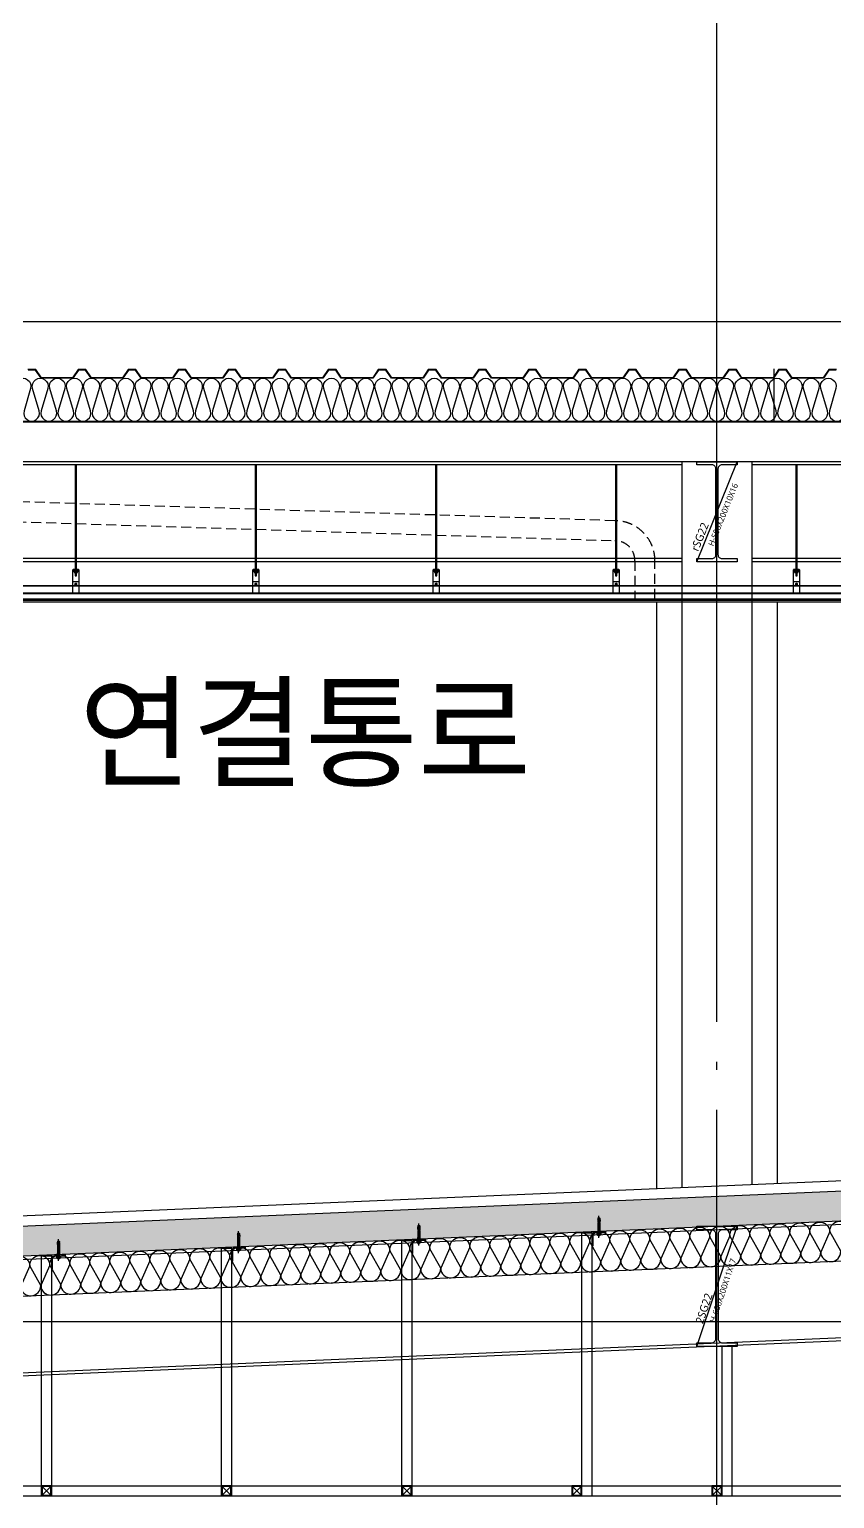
# Model space of a CAD drawing. Header units: millimetres. Extents: x 0 to 672800, y 0 to 118800.
# Drawn here: x 265165 to 269187, y 76611 to 83956 of the extents above; entities that cross this region are included whole.
import ezdxf
from ezdxf.enums import TextEntityAlignment as Align
from ezdxf.xclip import XClip

# ---------------------------------------------------------------- set-up
doc = ezdxf.new("R2010")
doc.units = ezdxf.units.MM
doc.header["$LTSCALE"] = 200
doc.header["$XCLIPFRAME"] = 0
doc.linetypes.add('CEN-GAUN', pattern=[32.2, 30, -1, 0.2, -1])
doc.linetypes.add('HIDDEN', pattern=[0.375, 0.25, -0.125])
doc.layers.get('DEFPOINTS').update_dxf_attribs({"color": 137})
for name, color, linetype in [('0-S-col', 4, 'Continuous'), ('09GIRDER', 2, 'Continuous'), ('A-8', 8, 'Continuous'), ('A-CON', 2, 'Continuous'), ('A-FLOR-STUD', 9, 'Continuous'), ('A-KERAION', 8, 'Continuous'), ('A_FIN_EXT', 6, 'Continuous'), ('A_ME_B&N', 6, 'Continuous'), ('A_ME_PI', 1, 'Continuous'), ('AS-STEL-MAJR', 8, 'Continuous'), ('CEN', 1, 'CEN-GAUN'), ('ELE-8', 8, 'Continuous'), ('HAT', 8, 'Continuous'), ('HAT-254', 254, 'Continuous'), ('HAT-INS', 252, 'Continuous'), ('Insul', 252, 'Continuous'), ('S-253', 252, 'Continuous'), ('SEC-PANEL', 6, 'Continuous'), ('xr-sec$0$ELE-6', 6, 'Continuous')]:
    doc.layers.add(name, color=color, linetype=linetype)
doc.layers.add('A-STL3', color=4, linetype='Continuous', lineweight=0)
doc.layers.add('TXT-1', color=137, linetype='Continuous', plot=False)
doc.styles.add('스타일1', font='malgun.ttf')

# ---------------------------------------------------------------- blocks, each defined once
blk = doc.blocks.new('*U327')
at = {"layer": 'HAT-INS'}
for points in [[(61, 0, 0.414214), (61.25, 0.25), (61, 0.75, -1), (61.5, 0.75), (61.25, 0.25, 0.414214), (61.5, 0)], [(61.5, 0, 0.414214), (61.75, 0.25), (61.5, 0.75, -1), (62, 0.75), (61.75, 0.25, 0.414214), (62, 0)], [(62, 0, 0.414214), (62.25, 0.25), (62, 0.75, -1), (62.5, 0.75), (62.25, 0.25, 0.414214), (62.5, 0)], [(62.5, 0, 0.414214), (62.75, 0.25), (62.5, 0.75, -1), (63, 0.75), (62.75, 0.25, 0.414214), (63, 0)], [(63, 0, 0.414214), (63.25, 0.25), (63, 0.75, -1), (63.5, 0.75), (63.25, 0.25, 0.414214), (63.5, 0)], [(63.5, 0, 0.414214), (63.75, 0.25), (63.5, 0.75, -1), (64, 0.75), (63.75, 0.25, 0.414214), (64, 0)], [(64, 0, 0.414214), (64.25, 0.25), (64, 0.75, -1), (64.5, 0.75), (64.25, 0.25, 0.414214), (64.5, 0)], [(64.5, 0, 0.414214), (64.75, 0.25), (64.5, 0.75, -1), (65, 0.75), (64.75, 0.25, 0.414214), (65, 0)], [(65, 0, 0.414214), (65.25, 0.25), (65, 0.75, -1), (65.5, 0.75), (65.25, 0.25, 0.414214), (65.5, 0)], [(65.5, 0, 0.414214), (65.75, 0.25), (65.5, 0.75, -1), (66, 0.75), (65.75, 0.25, 0.414214), (66, 0)], [(66, 0, 0.414214), (66.25, 0.25), (66, 0.75, -1), (66.5, 0.75), (66.25, 0.25, 0.414214), (66.5, 0)], [(66.5, 0, 0.414214), (66.75, 0.25), (66.5, 0.75, -1), (67, 0.75), (66.75, 0.25, 0.414214), (67, 0)], [(67, 0, 0.414214), (67.25, 0.25), (67, 0.75, -1), (67.5, 0.75), (67.25, 0.25, 0.414214), (67.5, 0)], [(67.5, 0, 0.414214), (67.75, 0.25), (67.5, 0.75, -1), (68, 0.75), (67.75, 0.25, 0.414214), (68, 0)], [(68, 0, 0.414214), (68.25, 0.25), (68, 0.75, -1), (68.5, 0.75), (68.25, 0.25, 0.414214), (68.5, 0)], [(68.5, 0, 0.414214), (68.75, 0.25), (68.5, 0.75, -1), (69, 0.75), (68.75, 0.25, 0.414214), (69, 0)], [(69, 0, 0.414214), (69.25, 0.25), (69, 0.75, -1), (69.5, 0.75), (69.25, 0.25, 0.414214), (69.5, 0)], [(69.5, 0, 0.414214), (69.75, 0.25), (69.5, 0.75, -1), (70, 0.75), (69.75, 0.25, 0.414214), (70, 0)], [(70, 0, 0.414214), (70.25, 0.25), (70, 0.75, -1), (70.5, 0.75), (70.25, 0.25, 0.414214), (70.5, 0)], [(70.5, 0, 0.414214), (70.75, 0.25), (70.5, 0.75, -1), (71, 0.75), (70.75, 0.25, 0.414214), (71, 0)], [(71, 0, 0.414214), (71.25, 0.25), (71, 0.75, -1), (71.5, 0.75), (71.25, 0.25, 0.414214), (71.5, 0)], [(71.5, 0, 0.414214), (71.75, 0.25), (71.5, 0.75, -1), (72, 0.75), (71.75, 0.25, 0.414214), (72, 0)], [(72, 0, 0.414214), (72.25, 0.25), (72, 0.75, -1), (72.5, 0.75), (72.25, 0.25, 0.414214), (72.5, 0)], [(72.5, 0, 0.414214), (72.75, 0.25), (72.5, 0.75, -1), (73, 0.75), (72.75, 0.25, 0.414214), (73, 0)], [(73, 0, 0.414214), (73.25, 0.25), (73, 0.75, -1), (73.5, 0.75), (73.25, 0.25, 0.414214), (73.5, 0)], [(73.5, 0, 0.414214), (73.75, 0.25), (73.5, 0.75, -1), (74, 0.75), (73.75, 0.25, 0.414214), (74, 0)], [(74, 0, 0.414214), (74.25, 0.25), (74, 0.75, -1), (74.5, 0.75), (74.25, 0.25, 0.414214), (74.5, 0)], [(74.5, 0, 0.414214), (74.75, 0.25), (74.5, 0.75, -1), (75, 0.75), (74.75, 0.25, 0.414214), (75, 0)], [(75, 0, 0.414214), (75.25, 0.25), (75, 0.75, -1), (75.5, 0.75), (75.25, 0.25, 0.414214), (75.5, 0)], [(75.5, 0, 0.414214), (75.75, 0.25), (75.5, 0.75, -1), (76, 0.75), (75.75, 0.25, 0.414214), (76, 0)], [(76, 0, 0.414214), (76.25, 0.25), (76, 0.75, -1), (76.5, 0.75), (76.25, 0.25, 0.414214), (76.5, 0)], [(76.5, 0, 0.414214), (76.75, 0.25), (76.5, 0.75, -1), (77, 0.75), (76.75, 0.25, 0.414214), (77, 0)], [(77, 0, 0.414214), (77.25, 0.25), (77, 0.75, -1), (77.5, 0.75), (77.25, 0.25, 0.414214), (77.5, 0)], [(77.5, 0, 0.414214), (77.75, 0.25), (77.5, 0.75, -1), (78, 0.75), (77.75, 0.25, 0.414214), (78, 0)], [(78, 0, 0.414214), (78.25, 0.25), (78, 0.75, -1), (78.5, 0.75), (78.25, 0.25, 0.414214), (78.5, 0)], [(78.5, 0, 0.414214), (78.75, 0.25), (78.5, 0.75, -1), (79, 0.75), (78.75, 0.25, 0.414214), (79, 0)], [(79, 0, 0.414214), (79.25, 0.25), (79, 0.75, -1), (79.5, 0.75), (79.25, 0.25, 0.414214), (79.5, 0)], [(79.5, 0, 0.414214), (79.75, 0.25), (79.5, 0.75, -1), (80, 0.75), (79.75, 0.25, 0.414214), (80, 0)], [(80, 0, 0.414214), (80.25, 0.25), (80, 0.75, -1), (80.5, 0.75), (80.25, 0.25, 0.414214), (80.5, 0)], [(80.5, 0, 0.414214), (80.75, 0.25), (80.5, 0.75, -1), (81, 0.75), (80.75, 0.25, 0.414214), (81, 0)], [(81, 0, 0.414214), (81.25, 0.25), (81, 0.75, -1), (81.5, 0.75), (81.25, 0.25, 0.414214), (81.5, 0)], [(81.5, 0, 0.414214), (81.75, 0.25), (81.5, 0.75, -1), (82, 0.75), (81.75, 0.25, 0.414214), (82, 0)]]:
    blk.add_lwpolyline(points, format="xyb", dxfattribs=at)
blk = doc.blocks.new('BR-ELE1')
at = {"layer": 'HAT', "color": 252}
for p, q in [((16435, 8000), (16435, 10400)), ((435, 10000), (28430, 10000))]:
    blk.add_line(p, q, dxfattribs=at)
blk = doc.blocks.new('M10 ANCHOR')
at = {"layer": 'A_ME_B&N', "color": 8}
for p, q in [((-2.1, 22.6), (107.2, 22.6)), ((7.1, 25.8), (7.6, 26.3)), ((7.1, 25.8), (7.1, 19.4)), ((7.6, 18.9), (7.1, 19.4)), ((7.6, 18.9), (7.6, 26.3)), ((7.6, 26.3), (9.7, 26.3)), ((7.6, 18.9), (9.7, 18.9)), ((11.1, 27.6), (9.7, 26.2)), ((9.7, 26.2), (9.7, 18.9)), ((11.1, 17.6), (9.7, 18.9)), ((10.2, 26.6), (12.1, 26.6)), ((10.2, 18.5), (12.1, 18.5)), ((11.1, 27.6), (11.1, 17.6)), ((12.1, 27.6), (11.1, 27.6)), ((12.1, 17.6), (11.1, 17.6)), ((12.1, 31.1), (12.9, 32.4)), ((12.1, 14.1), (12.1, 31.1)), ((12.1, 14.1), (12.9, 12.7)), ((19.4, 32.4), (12.9, 32.4)), ((19.4, 27.5), (12.9, 27.5)), ((19.4, 17.6), (12.9, 17.6)), ((19.4, 12.7), (12.9, 12.7)), ((20.1, 31.1), (19.4, 32.4)), ((20.1, 14.1), (19.4, 12.7)), ((20.1, 12.1), (20.1, 33.1)), ((22.1, 33.1), (20.1, 33.1)), ((22.1, 12.1), (20.1, 12.1)), ((22.1, 12.1), (22.1, 33.1)), ((70.9, 27.6), (22.1, 27.6)), ((22.1, 26.6), (37.1, 26.6)), ((22.1, 18.5), (37.1, 18.5)), ((70.9, 17.6), (22.1, 17.6)), ((37.1, 27.6), (37.1, 17.6)), ((39.1, 27.6), (39.1, 17.6)), ((39.1, 17.6), (39.1, 17.6)), ((70.9, 27.6), (70.9, 17.6)), ((70.9, 18.6), (70.9, 26.5)), ((73.7, 26.2), (71.3, 26.2)), ((73.7, 19), (71.3, 19)), ((85.8, 28.2), (73.7, 27.5)), ((73.7, 21.3), (73.7, 27.5)), ((75.4, 21.4), (73.7, 21.3)), ((75.4, 20.1), (73.7, 20.2)), ((73.7, 20.2), (73.7, 17.5)), ((82.7, 17.1), (73.7, 17.5)), ((85.3, 25.8), (82.6, 25.7)), ((82.8, 17), (82.9, 16.7)), ((86.7, 19.6), (82.9, 19.8)), ((84.8, 16.9), (82.9, 16.7)), ((86.9, 21.9), (83.1, 21.7)), ((83.9, 18), (83.8, 16.3)), ((84, 24.3), (83.9, 27)), ((87.8, 16.9), (84.9, 17)), ((87.9, 17.6), (87.8, 16.9)), ((87.8, 16.9), (87.9, 16.3)), ((87.9, 17.6), (87.9, 16.3)), ((88.8, 16.8), (87.9, 16.3)), ((88.1, 23.7), (88, 27)), ((90.9, 16.7), (88.8, 16.8)), ((90.1, 27.4), (91.2, 27.6)), ((90.9, 17.6), (91.2, 17.6)), ((91, 17.5), (90.9, 16.7)), ((91.2, 27.6), (91.2, 17.6)), ((95.6, 27.6), (91.2, 27.6)), ((95.6, 17.6), (91.2, 17.6)), ((95.6, 17.6), (95.6, 27.6)), ((97.1, 26.1), (95.6, 27.6)), ((95.6, 17.6), (97.1, 19.1)), ((97.1, 19.1), (97.1, 26.1))]:
    blk.add_line(p, q, dxfattribs=at)
blk.add_lwpolyline([(83, 25.7), (83.8, 24.9), (84.7, 25.3), (84.8, 26), (84.2, 26.5), (83.4, 26.4)], close=True, dxfattribs=at)
for points in [[(91, 17.5), (90.2, 18.4), (89, 18.9), (87.8, 19.3), (86.7, 19.6)], [(91.1, 25.2), (90.8, 23.8), (90, 22.9), (88.6, 22.4), (87.7, 22.1), (86.9, 21.9)], [(88.9, 27.9), (89.8, 27.6), (90.5, 27), (91, 26.1), (91.1, 25.2)]]:
    blk.add_lwpolyline(points, dxfattribs=at)
for centre, radius, start, end in [((16.5, 29.9), 4.34, 145.56154, 214.43847), ((28.3, 22.6), 16.2, 162.38304, 197.61697), ((16.5, 15.2), 4.34, 145.56154, 214.43847), ((15.8, 29.9), 4.34, 325.56154, 34.43847), ((3.9, 22.6), 16.2, 342.38303, 17.61698), ((15.8, 15.2), 4.34, 325.56154, 34.43847), ((71.3, 26.5), 0.383, 180, 270), ((71.3, 18.6), 0.383, 90, 180), ((75.3, 20.8), 0.618, 278.59794, 81.40205), ((83.2, 20.7), 0.945, 96.12526, 252.14817), ((82.7, 17), 0.126, 7.35016, 87.35016), ((83.5, 10.8), 6.36, 78.49269, 96.20763), ((84.9, 16.9), 0.126, 87.35016, 154.09012), ((86.5, 15.7), 12.5, 78.70071, 92.99998), ((98.4, 25.9), 10.5, 173.79803, 192.20196), ((84.9, 13.6), 5.03, 40.26305, 53.35074), ((86.9, 25.3), 2.05, 308.03304, 57.96696)]:
    blk.add_arc(centre, radius, start, end, dxfattribs=at)
blk = doc.blocks.new('sefa ws')
at = {"layer": 'Insul'}
blk.add_lwpolyline([(33622.6, 45113.6, -1.337394), (33698.6, 45113.6), (33665.4, 45001.1, 1.337394), (33741.4, 45001.1), (33708.2, 45113.6, -1.337394), (33784.2, 45113.6), (33751, 45001.1, 1.337394), (33827, 45001.1), (33793.8, 45113.6, -1.337394), (33869.8, 45113.6), (33836.6, 45001.1, 1.337394), (33912.6, 45001.1), (33879.4, 45113.6, -1.337394), (33955.4, 45113.6), (33922.2, 45001.1, 1.337394), (33998.2, 45001.1), (33965, 45113.6, -1.337394), (34041, 45113.6), (34007.8, 45001.1, 1.337394), (34083.8, 45001.1), (34050.6, 45113.6, -1.337394), (34126.6, 45113.6), (34093.4, 45001.1, 1.337394), (34169.4, 45001.1), (34136.2, 45113.6, -1.337394), (34212.2, 45113.6), (34179, 45001.1, 1.337394), (34255, 45001.1), (34221.8, 45113.6, -1.337394), (34297.8, 45113.6), (34264.6, 45001.1, 1.337394), (34340.6, 45001.1), (34307.4, 45113.6, -1.337394), (34383.4, 45113.6), (34350.2, 45001.1, 1.337394), (34426.2, 45001.1), (34393, 45113.6, -1.337394), (34469, 45113.6), (34435.8, 45001.1, 1.337394), (34511.8, 45001.1), (34478.6, 45113.6, -1.337394), (34554.6, 45113.6), (34521.4, 45001.1, 1.337394), (34597.4, 45001.1), (34564.2, 45113.6, -1.337394), (34640.2, 45113.6), (34607, 45001.1, 1.337394), (34683, 45001.1), (34649.8, 45113.6, -1.337394), (34725.8, 45113.6), (34692.6, 45001.1, 1.337394), (34768.6, 45001.1), (34735.4, 45113.6, -1.337394), (34811.4, 45113.6), (34778.2, 45001.1, 1.337394), (34854.2, 45001.1), (34821, 45113.6, -1.337394), (34897, 45113.6), (34863.8, 45001.1, 1.337394), (34939.8, 45001.1), (34906.6, 45113.6, -1.337394), (34982.6, 45113.6), (34949.4, 45001.1, 1.337394), (35025.4, 45001.1), (34992.2, 45113.6, -1.337394), (35068.2, 45113.6), (35035, 45001.1, 1.337394), (35111, 45001.1), (35077.8, 45113.6, -1.337394), (35153.8, 45113.6), (35120.6, 45001.1, 1.337394), (35196.6, 45001.1), (35163.4, 45113.6, -1.337394), (35239.4, 45113.6), (35206.2, 45001.1, 1.337394), (35282.2, 45001.1), (35249, 45113.6, -1.337394), (35325, 45113.6), (35291.8, 45001.1, 1.337394), (35367.8, 45001.1), (35334.6, 45113.6, -1.337394), (35410.6, 45113.6), (35377.4, 45001.1, 1.337394), (35453.4, 45001.1), (35420.2, 45113.6, -1.337394), (35496.2, 45113.6), (35463, 45001.1, 1.337394), (35539, 45001.1), (35505.8, 45113.6, -1.337394), (35581.8, 45113.6), (35548.6, 45001.1, 1.337394), (35624.6, 45001.1), (35591.4, 45113.6, -1.337394), (35667.4, 45113.6), (35634.2, 45001.1, 1.337394), (35710.2, 45001.1), (35677, 45113.6, -1.337394), (35753, 45113.6), (35719.8, 45001.1, 1.337394), (35795.8, 45001.1), (35762.6, 45113.6, -1.337394), (35838.6, 45113.6), (35805.4, 45001.1, 1.337394), (35881.4, 45001.1), (35848.2, 45113.6, -1.337394), (35924.2, 45113.6), (35891, 45001.1, 1.337394), (35967, 45001.1), (35933.8, 45113.6, -1.337394), (36009.8, 45113.6), (35976.6, 45001.1, 1.337394), (36052.6, 45001.1), (36019.4, 45113.6, -1.337394), (36095.4, 45113.6), (36062.2, 45001.1, 1.337394), (36138.2, 45001.1), (36105, 45113.6, -1.337394), (36181, 45113.6), (36147.8, 45001.1, 1.337394), (36223.8, 45001.1), (36190.6, 45113.6, -1.337394), (36266.6, 45113.6), (36233.4, 45001.1, 1.337394), (36309.4, 45001.1), (36276.2, 45113.6, -1.337394), (36352.2, 45113.6), (36319, 45001.1, 1.337394), (36395, 45001.1), (36361.8, 45113.6, -1.337394), (36437.8, 45113.6), (36404.6, 45001.1, 1.337394), (36480.6, 45001.1), (36447.4, 45113.6, -1.337394), (36523.4, 45113.6), (36490.2, 45001.1, 1.337394), (36566.2, 45001.1), (36533, 45113.6, -1.337394), (36609, 45113.6), (36575.8, 45001.1, 1.337394), (36651.8, 45001.1), (36618.6, 45113.6, -1.337394), (36694.6, 45113.6), (36661.4, 45001.1, 1.337394), (36737.4, 45001.1), (36704.2, 45113.6, -1.337394), (36780.2, 45113.6), (36747, 45001.1, 1.337394), (36823, 45001.1), (36789.8, 45113.6, -1.337394), (36865.8, 45113.6), (36832.6, 45001.1, 1.337394), (36908.6, 45001.1), (36875.4, 45113.6, -1.337394), (36951.4, 45113.6), (36918.2, 45001.1, 1.337394), (36994.2, 45001.1), (36961, 45113.6, -1.337394), (37037, 45113.6), (37003.8, 45001.1, 1.337394), (37079.8, 45001.1), (37046.6, 45113.6, -1.337394), (37122.6, 45113.6), (37089.4, 45001.1, 1.337394), (37165.4, 45001.1), (37132.2, 45113.6, -1.337394), (37208.2, 45113.6), (37175, 45001.1, 1.337394), (37251, 45001.1), (37217.8, 45113.6, -1.337394), (37293.8, 45113.6), (37260.6, 45001.1, 1.337394), (37336.6, 45001.1), (37303.4, 45113.6, -1.337394), (37379.4, 45113.6), (37346.2, 45001.1, 1.337394), (37422.2, 45001.1), (37389, 45113.6, -1.337394), (37465, 45113.6), (37431.8, 45001.1, 1.337394), (37507.8, 45001.1), (37474.6, 45113.6, -1.337394), (37550.6, 45113.6), (37517.4, 45001.1, 1.337394), (37593.4, 45001.1), (37560.2, 45113.6, -1.337394), (37636.2, 45113.6), (37603, 45001.1, 1.337394), (37679, 45001.1), (37645.8, 45113.6, -1.337394), (37721.8, 45113.6), (37688.6, 45001.1, 1.337394), (37764.6, 45001.1)], format="xyb", dxfattribs=at)
at = {"layer": 'SEC-PANEL'}
for p, q in [((21562.3, 44950.4), (71212.6, 44950.4)), ((21562.3, 44947.4), (71212.6, 44947.4))]:
    blk.add_line(p, q, dxfattribs=at)
for points in [[(37724.2, 45208.4), (37685.2, 45208.4), (37657.2, 45167.4), (37502.2, 45167.4), (37474.2, 45208.4), (37435.2, 45208.4), (37407.2, 45167.4), (37252.2, 45167.4), (37224.2, 45208.4), (37185.2, 45208.4), (37157.2, 45167.4), (37002.2, 45167.4), (36974.2, 45208.4), (36935.2, 45208.4), (36907.2, 45167.4), (36752.2, 45167.4), (36724.2, 45208.4), (36685.2, 45208.4), (36657.2, 45167.4), (36502.2, 45167.4), (36474.2, 45208.4), (36435.2, 45208.4), (36407.2, 45167.4), (36252.2, 45167.4), (36224.2, 45208.4), (36185.2, 45208.4), (36157.2, 45167.4), (36002.2, 45167.4), (35974.2, 45208.4), (35935.2, 45208.4), (35907.2, 45167.4), (35752.2, 45167.4), (35724.2, 45208.4), (35685.2, 45208.4), (35657.2, 45167.4), (35502.2, 45167.4), (35474.2, 45208.4), (35435.2, 45208.4), (35407.2, 45167.4), (35252.2, 45167.4), (35224.2, 45208.4), (35185.2, 45208.4), (35157.2, 45167.4), (35002.2, 45167.4), (34974.2, 45208.4), (34935.2, 45208.4), (34907.2, 45167.4), (34752.2, 45167.4), (34724.2, 45208.4), (34685.2, 45208.4), (34657.2, 45167.4), (34502.2, 45167.4), (34474.2, 45208.4), (34435.2, 45208.4), (34407.2, 45167.4), (34252.2, 45167.4), (34224.2, 45208.4), (34185.2, 45208.4), (34157.2, 45167.4), (34002.2, 45167.4), (33974.2, 45208.4), (33935.2, 45208.4), (33907.2, 45167.4), (33752.2, 45167.4), (33724.2, 45208.4), (33685.2, 45208.4)], [(35748.6, 45167.4), (35750.6, 45164.4), (35722.6, 45205.4), (35686.8, 45205.4), (35658.8, 45164.4), (35500.6, 45164.4), (35472.6, 45205.4), (35436.8, 45205.4), (35408.8, 45164.4), (35250.6, 45164.4), (35222.6, 45205.4), (35186.8, 45205.4), (35158.8, 45164.4), (35000.6, 45164.4), (34972.6, 45205.4), (34936.8, 45205.4), (34908.8, 45164.4), (34750.6, 45164.4), (34722.6, 45205.4), (34686.8, 45205.4), (34658.8, 45164.4), (34500.6, 45164.4), (34472.6, 45205.4), (34436.8, 45205.4), (34408.8, 45164.4), (34250.6, 45164.4), (34222.6, 45205.4), (34186.8, 45205.4), (34158.8, 45164.4), (34000.6, 45164.4), (33972.6, 45205.4), (33936.8, 45205.4), (33908.8, 45164.4), (33750.6, 45164.4), (33722.6, 45205.4), (33686.8, 45205.4)], [(37722.6, 45205.4), (37686.8, 45205.4), (37658.8, 45164.4), (37500.6, 45164.4), (37472.6, 45205.4), (37436.8, 45205.4), (37408.8, 45164.4), (37250.6, 45164.4), (37222.6, 45205.4), (37186.8, 45205.4), (37158.8, 45164.4), (37000.6, 45164.4), (36972.6, 45205.4), (36936.8, 45205.4), (36908.8, 45164.4), (36750.6, 45164.4), (36722.6, 45205.4), (36686.8, 45205.4), (36658.8, 45164.4), (36500.6, 45164.4), (36472.6, 45205.4), (36436.8, 45205.4), (36408.8, 45164.4), (36250.6, 45164.4), (36222.6, 45205.4), (36186.8, 45205.4), (36158.8, 45164.4), (36000.6, 45164.4), (35972.6, 45205.4), (35936.8, 45205.4), (35908.8, 45164.4), (35750.6, 45164.4)]]:
    blk.add_lwpolyline(points, dxfattribs=at)
blk = doc.blocks.new('SG-SG22')
at = {"layer": '09GIRDER', "flags": 128}
blk.add_lwpolyline([(-100, -600), (-100, -583), (-27.5, -583, 0.414214), (-5.5, -561), (-5.5, -39, 0.414214), (-27.5, -17), (-100, -17), (-100, 0), (100, 0), (100, -17), (27.5, -17, 0.414214), (5.5, -39), (5.5, -561, 0.414214), (27.5, -583), (100, -583), (100, -600)], format="xyb", close=True, dxfattribs=at)
at = {"layer": 'DEFPOINTS'}
blk.add_line((-100, -600), (100, 0), dxfattribs=at)
at = {"layer": 'DEFPOINTS', "style": '스타일1'}
for s, height, p in [('H-600X200X11X17', 30, (29.7, -320.8)), ('2SG22', 40, (-64.7, -409.9, 0))]:
    blk.add_text(s, height=height, rotation=71.56505, dxfattribs=at).set_placement(p, align=Align.MIDDLE_CENTER)
blk = doc.blocks.new('SG-rSG22')
at = {"layer": '09GIRDER', "flags": 128}
blk.add_lwpolyline([(-100, -500), (-100, -484), (-25, -484, 0.414214), (-5, -464), (-5, -36, 0.414214), (-25, -16), (-100, -16), (-100, 0), (100, 0), (100, -16), (25, -16, 0.414214), (5, -36), (5, -464, 0.414214), (25, -484), (100, -484), (100, -500)], format="xyb", close=True, dxfattribs=at)
at = {"layer": 'DEFPOINTS'}
blk.add_line((-100, -500), (100, 0), dxfattribs=at)
at = {"layer": 'DEFPOINTS', "style": '스타일1'}
for s, height, p in [('H-500X200X10X16', 30, (30.3, -264.6)), ('rSG22', 40, (-85.7, -375.4, 0))]:
    blk.add_text(s, height=height, rotation=68.19859, dxfattribs=at).set_placement(p, align=Align.MIDDLE_CENTER)

msp = doc.modelspace()

# ---------------------------------------------------------------- hatches: boundary and pattern name
at = {"layer": 'HAT-254'}
h = msp.add_hatch(color=256, dxfattribs=at)
h.dxf.hatch_style = 1
h.paths.add_polyline_path([(280830, 78497.3), (252935, 77300.5), (252935, 77450.7), (280830, 78647.5)])

# ---------------------------------------------------------------- linework, layer by layer
at = {"color": 8}
for p, q in [((252928, 81176.9), (280802, 81176.9)), ((252928, 81173.9), (280802, 81173.9)), ((265411.7, 81194.9), (265381.7, 81194.9)), ((265403.6, 81182.9), (265389.9, 81182.9)), ((265396.7, 81189.1), (265396.7, 81176.7)), ((266311.7, 81194.9), (266281.7, 81194.9)), ((266303.6, 81182.9), (266289.9, 81182.9)), ((266296.7, 81189.1), (266296.7, 81176.7)), ((267211.7, 81194.9), (267181.7, 81194.9)), ((267203.6, 81182.9), (267189.9, 81182.9)), ((267196.7, 81189.1), (267196.7, 81176.7)), ((268111.7, 81194.9), (268081.7, 81194.9)), ((268103.6, 81182.9), (268089.9, 81182.9)), ((268096.7, 81189.1), (268096.7, 81176.7)), ((269011.7, 81194.9), (268981.7, 81194.9)), ((269003.6, 81182.9), (268989.9, 81182.9)), ((268996.7, 81189.1), (268996.7, 81176.7)), ((252928, 81139.9), (280802, 81139.9)), ((252928, 81136.9), (280802, 81136.9))]:
    msp.add_line(p, q, dxfattribs=at)
at = {"color": 1}
for p, q in [((252938, 81109.9), (280822, 81109.9)), ((252938, 81102.9), (280822, 81102.9)), ((252938, 81094.9), (280822, 81094.9))]:
    msp.add_line(p, q, dxfattribs=at)
at = {"color": 8}
for points in [[(265393.4, 81778.9), (265393.4, 81224.8), (265400.1, 81224.8), (265400.1, 81778.9)], [(266293.4, 81778.9), (266293.4, 81224.8), (266300.1, 81224.8), (266300.1, 81778.9)], [(267193.4, 81778.9), (267193.4, 81224.8), (267200.1, 81224.8), (267200.1, 81778.9)], [(268093.4, 81778.9), (268093.4, 81224.8), (268100.1, 81224.8), (268100.1, 81778.9)], [(268993.4, 81778.9), (268993.4, 81224.8), (269000.1, 81224.8), (269000.1, 81778.9)], [(265411.7, 81254), (265410.4, 81256), (265383, 81256), (265381.7, 81254), (265381.7, 81249), (265383, 81247), (265410.4, 81247), (265411.7, 81249), (265381.7, 81249)], [(265388, 81247), (265388, 81241.9), (265405.6, 81241.9), (265405.6, 81247)], [(266311.7, 81254), (266310.4, 81256), (266283, 81256), (266281.7, 81254), (266281.7, 81249), (266283, 81247), (266310.4, 81247), (266311.7, 81249), (266281.7, 81249)], [(266288, 81247), (266288, 81241.9), (266305.6, 81241.9), (266305.6, 81247)], [(267211.7, 81254), (267210.4, 81256), (267183, 81256), (267181.7, 81254), (267181.7, 81249), (267183, 81247), (267210.4, 81247), (267211.7, 81249), (267181.7, 81249)], [(267188, 81247), (267188, 81241.9), (267205.6, 81241.9), (267205.6, 81247)], [(268111.7, 81254), (268110.4, 81256), (268083, 81256), (268081.7, 81254), (268081.7, 81249), (268083, 81247), (268110.4, 81247), (268111.7, 81249), (268081.7, 81249)], [(268088, 81247), (268088, 81241.9), (268105.6, 81241.9), (268105.6, 81247)], [(269011.7, 81254), (269010.4, 81256), (268983, 81256), (268981.7, 81254), (268981.7, 81249), (268983, 81247), (269010.4, 81247), (269011.7, 81249), (268981.7, 81249)], [(268988, 81247), (268988, 81241.9), (269005.6, 81241.9), (269005.6, 81247)]]:
    msp.add_lwpolyline(points, dxfattribs=at)
for points in [[(265381.7, 81254), (265411.7, 81254), (265411.7, 81134.9), (265381.7, 81134.9)], [(266281.7, 81254), (266311.7, 81254), (266311.7, 81134.9), (266281.7, 81134.9)], [(267181.7, 81254), (267211.7, 81254), (267211.7, 81134.9), (267181.7, 81134.9)], [(268081.7, 81254), (268111.7, 81254), (268111.7, 81134.9), (268081.7, 81134.9)], [(268981.7, 81254), (269011.7, 81254), (269011.7, 81134.9), (268981.7, 81134.9)]]:
    msp.add_lwpolyline(points, close=True, dxfattribs=at)
for centre, radius in [((265396.7, 81182.9), 4.25), ((265396.7, 81182.9), 3.25), ((266296.7, 81182.9), 4.25), ((266296.7, 81182.9), 3.25), ((267196.7, 81182.9), 4.25), ((267196.7, 81182.9), 3.25), ((268096.7, 81182.9), 4.25), ((268096.7, 81182.9), 3.25), ((268996.7, 81182.9), 4.25), ((268996.7, 81182.9), 3.25)]:
    msp.add_circle(centre, radius, dxfattribs=at)
at = {"layer": '0-S-col', "color": 8}
msp.add_lwpolyline([(268775, 78180.3), (268775, 81794.9), (268425, 81794.9), (268425, 78165.3)], dxfattribs=at)
at = {"layer": 'A-8'}
for p, q in [((265271.8, 76628.1), (265228.2, 76671.7)), ((265271.8, 76628.1), (265228.2, 76671.7)), ((265228.2, 76628.1), (265271.8, 76671.7)), ((265271.8, 76628.1), (265228.2, 76671.7)), ((265228.2, 76628.1), (265271.8, 76671.7)), ((266171.8, 76628.1), (266128.2, 76671.7)), ((266171.8, 76628.1), (266128.2, 76671.7)), ((266128.2, 76628.1), (266171.8, 76671.7)), ((266171.8, 76628.1), (266128.2, 76671.7)), ((266128.2, 76628.1), (266171.8, 76671.7)), ((267071.8, 76628.1), (267028.2, 76671.7)), ((267071.8, 76628.1), (267028.2, 76671.7)), ((267028.2, 76628.1), (267071.8, 76671.7)), ((267071.8, 76628.1), (267028.2, 76671.7)), ((267028.2, 76628.1), (267071.8, 76671.7)), ((267921.8, 76628.1), (267878.2, 76671.7)), ((267921.8, 76628.1), (267878.2, 76671.7)), ((267878.2, 76628.1), (267921.8, 76671.7)), ((267921.8, 76628.1), (267878.2, 76671.7)), ((267878.2, 76628.1), (267921.8, 76671.7)), ((268621.8, 76628.1), (268578.2, 76671.7)), ((268621.8, 76628.1), (268578.2, 76671.7)), ((268578.2, 76628.1), (268621.8, 76671.7)), ((268621.8, 76628.1), (268578.2, 76671.7)), ((268578.2, 76628.1), (268621.8, 76671.7))]:
    msp.add_line(p, q, dxfattribs=at)
at = {"layer": 'A-CON'}
msp.add_lwpolyline([(280830, 78497.3), (252935, 77300.5), (252935, 77450.7), (280830, 78647.5)], close=True, dxfattribs=at)
at = {"layer": 'A-FLOR-STUD'}
for p, q in [((268625, 77373.1), (268625, 76624.9)), ((268675, 76624.9), (268675, 77375.3))]:
    msp.add_line(p, q, dxfattribs=at)
for points in [[(267925, 76624.9), (267925, 77940.8), (267975, 77940.8), (267975, 76624.9)], [(266125, 76624.9), (266125, 77863.6), (266175, 77863.6), (266175, 76624.9)], [(267025, 76624.9), (267025, 77902.2), (267075, 77902.2), (267075, 76624.9)], [(265225, 76624.9), (265225, 77825), (265275, 77825), (265275, 76624.9)], [(252985, 76674.9), (280780, 76674.9)], [(252985, 76624.9), (280780, 76624.9)]]:
    msp.add_lwpolyline(points, dxfattribs=at)
at = {"layer": 'A-STL3'}
for points in [[(267975, 77945.8), (267975, 77875.8), (267981, 77875.8), (267981, 77936.8, -0.414214), (267984, 77939.8), (268045, 77939.8), (268045, 77945.8)], [(266175, 77868.6), (266175, 77798.6), (266181, 77798.6), (266181, 77859.6, -0.414214), (266184, 77862.6), (266245, 77862.6), (266245, 77868.6)], [(267075, 77907.2), (267075, 77837.2), (267081, 77837.2), (267081, 77898.2, -0.414214), (267084, 77901.2), (267145, 77901.2), (267145, 77907.2)], [(265275, 77830), (265275, 77759.9), (265281, 77759.9), (265281, 77821, -0.414214), (265284, 77824), (265345, 77824), (265345, 77830)]]:
    msp.add_lwpolyline(points, format="xyb", close=True, dxfattribs=at)
at = {"layer": 'A_FIN_EXT'}
for points in [[(268300, 78159.9), (268300, 81094.9)], [(268900, 81094.9), (268900, 78185.7)], [(280775, 78694.9), (280770, 78694.9), (252800, 77494.9)]]:
    msp.add_lwpolyline(points, dxfattribs=at)
at = {"layer": 'A_ME_PI'}
for points in [[(265275, 76674.9), (265225, 76674.9), (265225, 76624.9), (265275, 76624.9)], [(265275, 76674.9), (265225, 76674.9), (265225, 76624.9), (265275, 76624.9)], [(265275, 76674.9), (265225, 76674.9), (265225, 76624.9), (265275, 76624.9)], [(265271.8, 76671.7), (265228.2, 76671.7), (265228.2, 76628.1), (265271.8, 76628.1)], [(265271.8, 76671.7), (265228.2, 76671.7), (265228.2, 76628.1), (265271.8, 76628.1)], [(265271.8, 76671.7), (265228.2, 76671.7), (265228.2, 76628.1), (265271.8, 76628.1)], [(266175, 76674.9), (266125, 76674.9), (266125, 76624.9), (266175, 76624.9)], [(266175, 76674.9), (266125, 76674.9), (266125, 76624.9), (266175, 76624.9)], [(266175, 76674.9), (266125, 76674.9), (266125, 76624.9), (266175, 76624.9)], [(266171.8, 76671.7), (266128.2, 76671.7), (266128.2, 76628.1), (266171.8, 76628.1)], [(266171.8, 76671.7), (266128.2, 76671.7), (266128.2, 76628.1), (266171.8, 76628.1)], [(266171.8, 76671.7), (266128.2, 76671.7), (266128.2, 76628.1), (266171.8, 76628.1)], [(267075, 76674.9), (267025, 76674.9), (267025, 76624.9), (267075, 76624.9)], [(267075, 76674.9), (267025, 76674.9), (267025, 76624.9), (267075, 76624.9)], [(267075, 76674.9), (267025, 76674.9), (267025, 76624.9), (267075, 76624.9)], [(267071.8, 76671.7), (267028.2, 76671.7), (267028.2, 76628.1), (267071.8, 76628.1)], [(267071.8, 76671.7), (267028.2, 76671.7), (267028.2, 76628.1), (267071.8, 76628.1)], [(267071.8, 76671.7), (267028.2, 76671.7), (267028.2, 76628.1), (267071.8, 76628.1)], [(267925, 76674.9), (267875, 76674.9), (267875, 76624.9), (267925, 76624.9)], [(267925, 76674.9), (267875, 76674.9), (267875, 76624.9), (267925, 76624.9)], [(267925, 76674.9), (267875, 76674.9), (267875, 76624.9), (267925, 76624.9)], [(267921.8, 76671.7), (267878.2, 76671.7), (267878.2, 76628.1), (267921.8, 76628.1)], [(267921.8, 76671.7), (267878.2, 76671.7), (267878.2, 76628.1), (267921.8, 76628.1)], [(267921.8, 76671.7), (267878.2, 76671.7), (267878.2, 76628.1), (267921.8, 76628.1)], [(268625, 76674.9), (268575, 76674.9), (268575, 76624.9), (268625, 76624.9)], [(268625, 76674.9), (268575, 76674.9), (268575, 76624.9), (268625, 76624.9)], [(268625, 76674.9), (268575, 76674.9), (268575, 76624.9), (268625, 76624.9)], [(268621.8, 76671.7), (268578.2, 76671.7), (268578.2, 76628.1), (268621.8, 76628.1)], [(268621.8, 76671.7), (268578.2, 76671.7), (268578.2, 76628.1), (268621.8, 76628.1)], [(268621.8, 76671.7), (268578.2, 76671.7), (268578.2, 76628.1), (268621.8, 76628.1)]]:
    msp.add_lwpolyline(points, close=True, dxfattribs=at)
at = {"layer": 'AS-STEL-MAJR'}
for p, q in [((280800, 81794.9), (254225.3, 81794.9)), ((268425.3, 81778.9), (254575.3, 81778.9)), ((280800, 81778.9), (268775.3, 81778.9)), ((268425.3, 81310.9), (254575.3, 81310.9)), ((280800, 81310.9), (268775.3, 81310.9)), ((268425.3, 81294.9), (254575.3, 81294.9)), ((280800, 81294.9), (268775.3, 81294.9))]:
    msp.add_line(p, q, dxfattribs=at)
at = {"layer": 'CEN'}
for p, q in [((268600, 66114.7), (268600, 88994.9)), ((289650, 81994.9), (204450, 81994.9)), ((289650, 77494.9), (204450, 77494.9))]:
    msp.add_line(p, q, dxfattribs=at)
at = {"layer": 'ELE-8'}
for p, q in [((254575, 77353.9), (280800, 78479)), ((252884.2, 77098.2), (280800, 78295.9)), ((254575, 76787.4), (280800, 77912.5))]:
    msp.add_line(p, q, dxfattribs=at)
at = {"layer": 'ELE-8', "linetype": 'HIDDEN'}
msp.add_lwpolyline([(261600, 81994.9), (261600, 81800, 0.414214), (261800, 81600), (268090, 81400, -0.414214), (268190, 81300), (268190, 81109.9), (268290, 81109.9), (268290, 81300, 0.414214), (268090, 81500), (261800, 81700, -0.414214), (261700, 81800), (261700, 81994.9)], format="xyb", close=True, dxfattribs=at)
at = {"layer": 'ELE-8'}
msp.add_lwpolyline([(280800, 78496), (280800, 77896), (254562.5, 76770.3)], dxfattribs=at)
at = {"layer": 'xr-sec$0$ELE-6'}
msp.add_line((280880, 82494.9), (252885, 82494.9), dxfattribs=at)

# ---------------------------------------------------------------- block references
ref = msp.add_blockref('BR-ELE1', (252450, 71994.9))
XClip(ref).set_block_clipping_path([(534.9962239274, 9999.9999999999), (28381.0000000978, 10263.500000002)])
at = {"layer": 'A-KERAION', "extrusion": (0, 0, -1), "zscale": -1, "rotation": 90}
for p in [(-267987.4, 77917.7), (-266187.4, 77840.5), (-267087.4, 77879.1), (-265287.4, 77801.8)]:
    msp.add_blockref('M10 ANCHOR', p, dxfattribs=at)
at = {"layer": 'HAT-INS', "xscale": 199.9999999999999, "yscale": 199.9999999999999, "zscale": 199.9999999999999, "rotation": 2.454216712100465}
msp.add_blockref('*U327', (252885, 77098.2), dxfattribs=at)
at = {"layer": 'S-253'}
for name, p in [('SG-rSG22', (268600, 81794.9)), ('SG-SG22', (268600, 77972.6))]:
    msp.add_blockref(name, p, dxfattribs=at)
at = {"layer": 'SEC-PANEL', "color": 0}
ref = msp.add_blockref('sefa ws', (231472.7, 37047.6), dxfattribs=at)
XClip(ref).set_block_clipping_path([(21512.6117764015, 44947.3513414026), (49257.3155524734, 45210.8513414047)])

# ---------------------------------------------------------------- texts
at = {"layer": 'TXT-1', "style": '스타일1'}
msp.add_text('연결통로', height=450, dxfattribs=at).set_placement((266541.6, 80441.6), align=Align.MIDDLE_CENTER)

doc.saveas('drawing.dxf')
